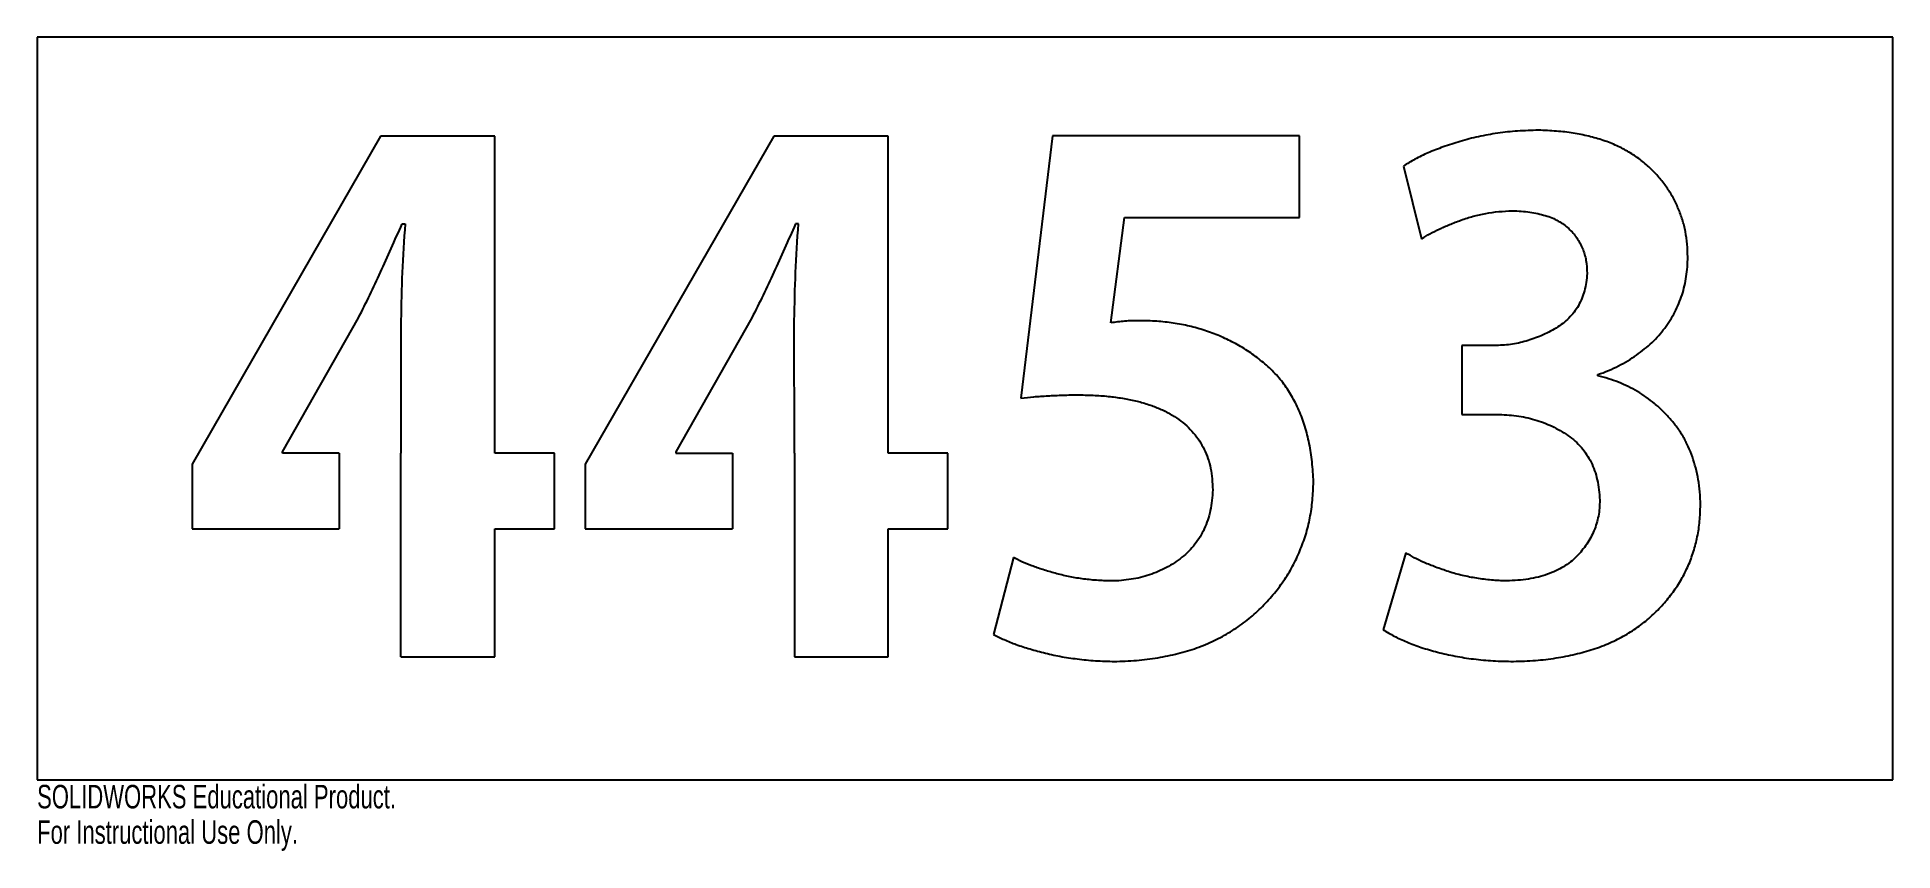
# Model space of a CAD drawing. Header units: inches. Extents: x -7.5 to 7.5, y -3.6 to 3.
import ezdxf

# ---------------------------------------------------------------- set-up
doc = ezdxf.new("R2010")
doc.units = ezdxf.units.IN
doc.header["$MEASUREMENT"] = 0
doc.styles.add('SLDTEXTSTYLE0', font='TXT', dxfattribs={"width": 0.7})

msp = doc.modelspace()

# ---------------------------------------------------------------- linework, layer by layer
at = {"color": 7, "linetype": 'Continuous', "lineweight": 25}
for p, q in [((-7.5, 3), (-7.5, -3)), ((7.5, 3), (-7.5, 3)), ((7.5, -3), (7.5, 3)), ((-4.725, 2.201), (-6.248, -0.449)), ((-3.8, 2.201), (-4.725, 2.201)), ((-3.8, -0.362), (-3.8, 2.201)), ((-1.546, 2.201), (-3.069, -0.449)), ((-0.621, 2.201), (-1.546, 2.201)), ((-0.621, -0.362), (-0.621, 2.201)), ((0.707, 2.202), (0.452, 0.084)), ((2.703, 2.202), (0.707, 2.202)), ((2.703, 1.542), (2.703, 2.202)), ((3.544, 1.959), (3.691, 1.372)), ((1.178, 0.692), (1.289, 1.542)), ((1.289, 1.542), (2.703, 1.542)), ((-4.548, 1.491), (-4.526, 1.492)), ((-1.346, 1.492), (-1.369, 1.491)), ((-5.517, -0.351), (-4.902, 0.733)), ((-4.559, 0.71), (-4.559, -0.362)), ((-1.723, 0.733), (-2.338, -0.351)), ((-1.379, -0.362), (-1.38, 0.71)), ((4.28, 0.509), (4.015, 0.51)), ((4.015, 0.51), (4.015, -0.048)), ((5.115, 0.263), (5.115, 0.274)), ((4.015, -0.048), (4.298, -0.048)), ((-6.248, -0.449), (-6.248, -0.971)), ((-5.517, -0.362), (-5.517, -0.351)), ((-5.059, -0.362), (-5.517, -0.362)), ((-5.059, -0.362), (-5.059, -0.971)), ((-4.559, -2.007), (-4.559, -0.362)), ((-3.318, -0.362), (-3.8, -0.362)), ((-3.318, -0.971), (-3.318, -0.362)), ((-3.069, -0.449), (-3.069, -0.971)), ((-2.338, -0.351), (-2.338, -0.362)), ((-2.338, -0.362), (-1.879, -0.362)), ((-1.879, -0.362), (-1.879, -0.971)), ((-1.379, -0.362), (-1.379, -2.007)), ((-0.139, -0.362), (-0.621, -0.362)), ((-0.139, -0.971), (-0.139, -0.362)), ((-6.248, -0.971), (-5.059, -0.971)), ((-3.8, -2.007), (-3.8, -0.971)), ((-3.8, -0.971), (-3.318, -0.971)), ((-3.069, -0.971), (-1.879, -0.971)), ((-0.621, -2.007), (-0.621, -0.971)), ((-0.621, -0.971), (-0.139, -0.971)), ((3.563, -1.166), (3.381, -1.787)), ((0.391, -1.204), (0.231, -1.825)), ((-4.559, -2.007), (-3.8, -2.007)), ((-1.379, -2.007), (-0.621, -2.007)), ((-7.5, -3), (7.5, -3))]:
    msp.add_line(p, q, dxfattribs=at)
for points, knots in [([(4.635, 2.248), (4.579, 2.246), (4.469, 2.243), (4.307, 2.226), (4.152, 2.198), (4.005, 2.16), (3.869, 2.115), (3.746, 2.069), (3.639, 2.017), (3.575, 1.978), (3.544, 1.959)], [0, 0, 0, 0, 0.147416, 0.289152, 0.427408, 0.561277, 0.687473, 0.80248, 0.906301, 1, 1, 1, 1]), ([(5.842, 1.224), (5.841, 1.258), (5.839, 1.327), (5.825, 1.428), (5.801, 1.525), (5.766, 1.617), (5.725, 1.706), (5.671, 1.789), (5.609, 1.869), (5.538, 1.944), (5.457, 2.013), (5.366, 2.074), (5.267, 2.125), (5.158, 2.168), (5.04, 2.201), (4.914, 2.227), (4.778, 2.242), (4.684, 2.246), (4.635, 2.248)], [0, 0, 0, 0, 0.058663, 0.116038, 0.171796, 0.226561, 0.281602, 0.337127, 0.393663, 0.452015, 0.511813, 0.572574, 0.635076, 0.700453, 0.769369, 0.841596, 0.918309, 1, 1, 1, 1]), ([(3.691, 1.372), (3.713, 1.386), (3.759, 1.413), (3.834, 1.45), (3.918, 1.487), (4.01, 1.523), (4.107, 1.554), (4.209, 1.578), (4.315, 1.592), (4.386, 1.595), (4.422, 1.597)], [0, 0, 0, 0, 0.09869, 0.207566, 0.325377, 0.454276, 0.587953, 0.722909, 0.859897, 1, 1, 1, 1]), ([(4.422, 1.597), (4.447, 1.596), (4.495, 1.595), (4.565, 1.588), (4.63, 1.575), (4.69, 1.56), (4.745, 1.541), (4.795, 1.516), (4.84, 1.487), (4.893, 1.444), (4.948, 1.381), (4.994, 1.294), (5.024, 1.196), (5.027, 1.127), (5.028, 1.091)], [0, 0, 0, 0, 0.083529, 0.162013, 0.235932, 0.304488, 0.370343, 0.432544, 0.491042, 0.549064, 0.65973, 0.768943, 0.880248, 1, 1, 1, 1]), ([(-4.902, 0.733), (-4.871, 0.794), (-4.81, 0.915), (-4.724, 1.102), (-4.638, 1.295), (-4.579, 1.425), (-4.548, 1.491)], [0, 0, 0, 0, 0.244191, 0.487942, 0.737791, 1, 1, 1, 1]), ([(-4.526, 1.492), (-4.534, 1.361), (-4.552, 1.1), (-4.557, 0.84), (-4.559, 0.71)], [0, 0, 0, 0, 0.503228, 1, 1, 1, 1]), ([(-1.369, 1.491), (-1.399, 1.425), (-1.459, 1.295), (-1.545, 1.102), (-1.63, 0.915), (-1.692, 0.794), (-1.723, 0.733)], [0, 0, 0, 0, 0.262209, 0.512058, 0.755809, 1, 1, 1, 1]), ([(-1.38, 0.71), (-1.377, 0.84), (-1.372, 1.1), (-1.355, 1.361), (-1.346, 1.492)], [0, 0, 0, 0, 0.496772, 1, 1, 1, 1]), ([(5.115, 0.274), (5.144, 0.284), (5.201, 0.305), (5.282, 0.343), (5.357, 0.385), (5.428, 0.431), (5.493, 0.48), (5.554, 0.532), (5.608, 0.589), (5.657, 0.649), (5.7, 0.712), (5.738, 0.778), (5.77, 0.847), (5.797, 0.917), (5.817, 0.991), (5.831, 1.066), (5.84, 1.144), (5.841, 1.197), (5.842, 1.224)], [0, 0, 0, 0, 0.0721196, 0.1417161, 0.2088288, 0.2743316, 0.3376807, 0.3996847, 0.4611037, 0.5215006, 0.5812837, 0.640331, 0.6990203, 0.7577362, 0.8166943, 0.8764872, 0.9374757, 1, 1, 1, 1]), ([(5.028, 1.091), (5.026, 1.067), (5.023, 1.02), (5.008, 0.952), (4.987, 0.889), (4.959, 0.83), (4.924, 0.777), (4.881, 0.73), (4.833, 0.686), (4.759, 0.637), (4.66, 0.586), (4.537, 0.542), (4.41, 0.514), (4.324, 0.51), (4.28, 0.509)], [0, 0, 0, 0, 0.0688402, 0.134968, 0.1975446, 0.2584751, 0.3188468, 0.3787029, 0.4401399, 0.5036811, 0.631332, 0.7550749, 0.877178, 1, 1, 1, 1]), ([(1.41, 0.709), (1.37, 0.709), (1.292, 0.708), (1.215, 0.697), (1.178, 0.692)], [0, 0, 0, 0, 0.51576, 1, 1, 1, 1]), ([(2.817, -0.593), (2.814, -0.539), (2.808, -0.435), (2.786, -0.284), (2.749, -0.145), (2.703, -0.015), (2.642, 0.103), (2.571, 0.212), (2.485, 0.308), (2.388, 0.393), (2.284, 0.468), (2.173, 0.533), (2.058, 0.588), (1.938, 0.632), (1.813, 0.668), (1.683, 0.691), (1.548, 0.707), (1.457, 0.708), (1.41, 0.709)], [0, 0, 0, 0, 0.074824, 0.145042, 0.211425, 0.275101, 0.336055, 0.395793, 0.455252, 0.514711, 0.574587, 0.63369, 0.692493, 0.751952, 0.811787, 0.872969, 0.935345, 1, 1, 1, 1]), ([(5.945, -0.779), (5.943, -0.744), (5.941, -0.675), (5.928, -0.575), (5.908, -0.481), (5.881, -0.39), (5.846, -0.306), (5.805, -0.225), (5.756, -0.151), (5.7, -0.082), (5.64, -0.018), (5.575, 0.04), (5.508, 0.092), (5.436, 0.138), (5.361, 0.178), (5.282, 0.213), (5.2, 0.242), (5.143, 0.256), (5.115, 0.263)], [0, 0, 0, 0, 0.07275, 0.142085, 0.208975, 0.273884, 0.33732, 0.399077, 0.460755, 0.5219, 0.583092, 0.642778, 0.701679, 0.760289, 0.819333, 0.87868, 0.938665, 1, 1, 1, 1]), ([(0.452, 0.084), (0.487, 0.087), (0.559, 0.096), (0.672, 0.103), (0.794, 0.109), (0.879, 0.11), (0.923, 0.11)], [0, 0, 0, 0, 0.219364, 0.461189, 0.719679, 1, 1, 1, 1]), ([(0.923, 0.11), (0.966, 0.109), (1.05, 0.108), (1.171, 0.098), (1.284, 0.082), (1.389, 0.061), (1.486, 0.033), (1.575, -0.001), (1.656, -0.04), (1.728, -0.087), (1.793, -0.139), (1.849, -0.197), (1.896, -0.261), (1.935, -0.33), (1.965, -0.404), (1.987, -0.484), (1.999, -0.569), (2.001, -0.628), (2.002, -0.658)], [0, 0, 0, 0, 0.086061, 0.167006, 0.243107, 0.314058, 0.381369, 0.444289, 0.504512, 0.561728, 0.61681, 0.6701, 0.72279, 0.774954, 0.827943, 0.882779, 0.940064, 1, 1, 1, 1]), ([(4.298, -0.048), (4.325, -0.049), (4.378, -0.051), (4.456, -0.057), (4.533, -0.071), (4.606, -0.09), (4.678, -0.113), (4.745, -0.143), (4.811, -0.177), (4.874, -0.217), (4.932, -0.262), (4.983, -0.314), (5.026, -0.371), (5.062, -0.434), (5.091, -0.502), (5.111, -0.577), (5.126, -0.657), (5.129, -0.712), (5.131, -0.74)], [0, 0, 0, 0, 0.066274, 0.131185, 0.194841, 0.25739, 0.318503, 0.379649, 0.44072, 0.50183, 0.5624, 0.621634, 0.68047, 0.738965, 0.800458, 0.863516, 0.929886, 1, 1, 1, 1]), ([(1.228, -2.043), (1.288, -2.041), (1.406, -2.036), (1.577, -2.012), (1.739, -1.977), (1.89, -1.93), (2.031, -1.87), (2.162, -1.796), (2.283, -1.711), (2.392, -1.614), (2.49, -1.508), (2.576, -1.395), (2.65, -1.276), (2.708, -1.151), (2.757, -1.02), (2.79, -0.883), (2.811, -0.74), (2.815, -0.642), (2.817, -0.593)], [0, 0, 0, 0, 0.075392, 0.146984, 0.21551, 0.281132, 0.344541, 0.406423, 0.467594, 0.528468, 0.588801, 0.647284, 0.705146, 0.762649, 0.820068, 0.878387, 0.938298, 1, 1, 1, 1]), ([(2.002, -0.658), (2.001, -0.686), (1.998, -0.742), (1.984, -0.824), (1.964, -0.9), (1.936, -0.971), (1.901, -1.037), (1.859, -1.098), (1.81, -1.154), (1.754, -1.203), (1.693, -1.247), (1.629, -1.285), (1.562, -1.318), (1.491, -1.344), (1.419, -1.367), (1.342, -1.38), (1.264, -1.391), (1.211, -1.392), (1.183, -1.393)], [0, 0, 0, 0, 0.069849, 0.136523, 0.200471, 0.262122, 0.32182, 0.381767, 0.44172, 0.502593, 0.563663, 0.624396, 0.685244, 0.745817, 0.806984, 0.869927, 0.9342, 1, 1, 1, 1]), ([(5.131, -0.74), (5.13, -0.762), (5.13, -0.805), (5.12, -0.868), (5.106, -0.929), (5.085, -0.987), (5.058, -1.043), (5.027, -1.097), (4.987, -1.148), (4.944, -1.197), (4.894, -1.241), (4.838, -1.28), (4.775, -1.313), (4.707, -1.34), (4.633, -1.363), (4.553, -1.379), (4.467, -1.389), (4.408, -1.391), (4.377, -1.393)], [0, 0, 0, 0, 0.057998, 0.11507, 0.170259, 0.225706, 0.280434, 0.336268, 0.39294, 0.451709, 0.511012, 0.572151, 0.63457, 0.699412, 0.768222, 0.841192, 0.918317, 1, 1, 1, 1]), ([(4.433, -2.043), (4.493, -2.041), (4.608, -2.037), (4.774, -2.018), (4.931, -1.987), (5.076, -1.947), (5.212, -1.896), (5.336, -1.833), (5.451, -1.76), (5.553, -1.675), (5.644, -1.583), (5.724, -1.485), (5.792, -1.381), (5.848, -1.272), (5.89, -1.156), (5.922, -1.036), (5.94, -0.909), (5.943, -0.823), (5.945, -0.779)], [0, 0, 0, 0, 0.080202, 0.156093, 0.227746, 0.295905, 0.361066, 0.423959, 0.484785, 0.544792, 0.603484, 0.660431, 0.716227, 0.771502, 0.826779, 0.882955, 0.940468, 1, 1, 1, 1]), ([(4.377, -1.393), (4.337, -1.391), (4.256, -1.388), (4.137, -1.372), (4.021, -1.351), (3.91, -1.319), (3.807, -1.283), (3.714, -1.246), (3.633, -1.208), (3.586, -1.179), (3.563, -1.166)], [0, 0, 0, 0, 0.1427492, 0.2826889, 0.4211881, 0.5574852, 0.6873889, 0.8047691, 0.9087976, 1, 1, 1, 1]), ([(1.183, -1.393), (1.143, -1.392), (1.064, -1.389), (0.948, -1.377), (0.837, -1.358), (0.731, -1.332), (0.632, -1.303), (0.542, -1.272), (0.462, -1.24), (0.414, -1.215), (0.391, -1.204)], [0, 0, 0, 0, 0.146381, 0.288523, 0.426066, 0.559454, 0.686568, 0.80129, 0.906676, 1, 1, 1, 1]), ([(3.381, -1.787), (3.41, -1.805), (3.471, -1.843), (3.575, -1.888), (3.692, -1.933), (3.822, -1.97), (3.963, -2.002), (4.113, -2.025), (4.271, -2.04), (4.378, -2.042), (4.433, -2.043)], [0, 0, 0, 0, 0.092649, 0.196355, 0.309474, 0.434402, 0.567067, 0.705414, 0.84931, 1, 1, 1, 1]), ([(0.231, -1.825), (0.259, -1.839), (0.319, -1.87), (0.418, -1.909), (0.529, -1.944), (0.652, -1.978), (0.786, -2.007), (0.927, -2.026), (1.075, -2.041), (1.176, -2.042), (1.228, -2.043)], [0, 0, 0, 0, 0.092843, 0.195163, 0.308869, 0.433849, 0.567565, 0.705914, 0.849723, 1, 1, 1, 1])]:
    msp.add_open_spline(points, degree=3, knots=knots, dxfattribs=at)

# ---------------------------------------------------------------- texts
at = {"color": 7, "linetype": 'Continuous', "char_height": 0.1903, "attachment_point": 1, "style": 'SLDTEXTSTYLE0'}
for s, insert in [('SOLIDWORKS Educational Product.', (-7.5, -3.04)), ('For Instructional Use Only.', (-7.5, -3.326))]:
    msp.add_mtext(s, dxfattribs=dict(at, insert=insert))

doc.saveas('drawing.dxf')
